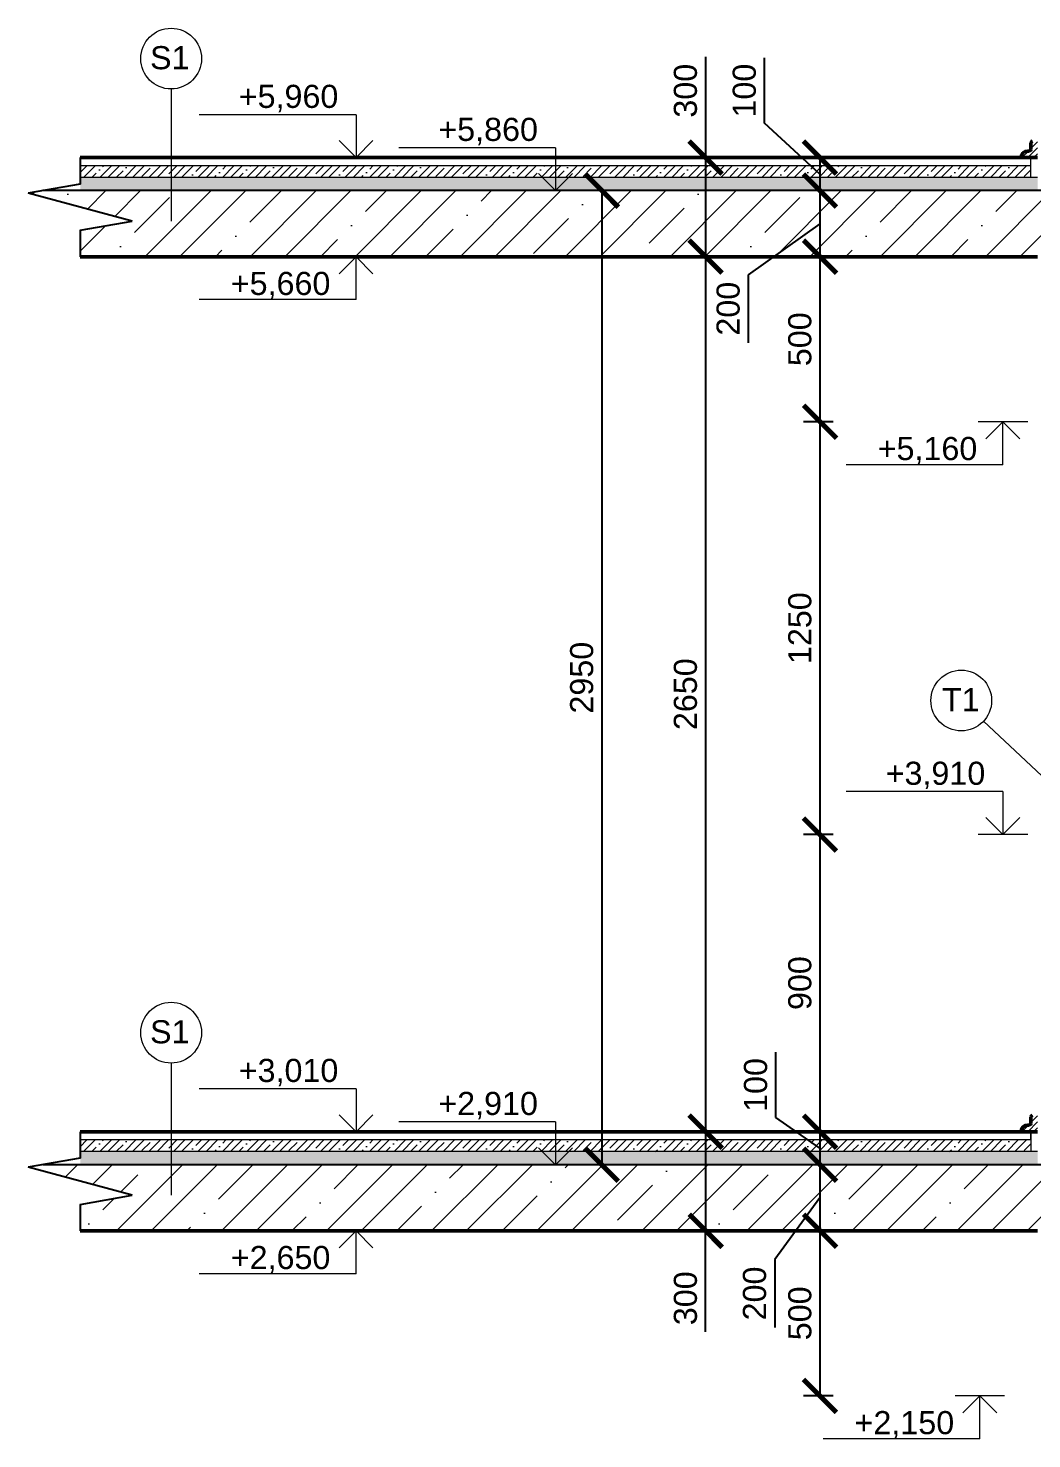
# Model space of a CAD drawing. Header units: millimetres. Extents: x 1894 to 17821, y 731 to 11881.
# Drawn here: x 1894 to 4934, y 1159 to 5431 of the extents above; entities that cross this region are included whole.
import ezdxf

# ---------------------------------------------------------------- set-up
doc = ezdxf.new("R2010")
doc.units = ezdxf.units.MM
for name, color, linetype, lineweight in [('00 kóty', 7, 'Continuous', 13), ('00 popis', 7, 'Continuous', 13), ('00 tenká plná', 7, 'Continuous', 13), ('00 zdivo', 7, 'Continuous', 50), ('00 šrafy', 7, 'Continuous', 13), ('01 tlustá plná', 7, 'Continuous', 25)]:
    doc.layers.add(name, color=color, linetype=linetype, lineweight=lineweight)
doc.styles.add('kota na stupne', font='arial.ttf', dxfattribs={"height": 70})
doc.dimstyles.new('moje koty osy', dxfattribs={"dimscale": 40, "dimtxt": 70, "dimasz": 2.5, "dimexe": 1.25, "dimexo": 0.0005, "dimtad": 1, "dimtxsty": 'kota na stupne', "dimblk": 'ARCHTICK', "dimcen": 2.5, "dimadec": 0, "dimazin": 0, "dimtfac": 1, "dimtmove": 0, "dimatfit": 3, "dimfxl": 1, "dimfxlon": 1, "dimarcsym": 0})
pattern_1 = [(45, (-6407.71, -311.32), (-159.099, 159.099), [150, -60, 0, -60]), (45, (-6302.71, -311.32), (-159.099, 159.099), []), (45, (-6197.71, -311.32), (-159.099, 159.099), [])]

# ---------------------------------------------------------------- blocks, each defined once
blk = doc.blocks.new('VYSKOVA KOTA')
at = {"layer": '00 popis'}
for p, q in [((61882.7, 803.1), (61882.7, 624.5)), ((61882.7, 803.1), (62535.4, 803.1)), ((61882.7, 624.5), (61812, 695.2)), ((61882.7, 624.5), (61953.4, 695.2))]:
    blk.add_line(p, q, dxfattribs=at)
blk = doc.blocks.new('_ArchTick')
at = {"color": 0, "linetype": 'ByBlock', "const_width": 0.15}
blk.add_lwpolyline([(-0.5, -0.5), (0.5, 0.5)], dxfattribs=at)
blk = doc.blocks.new('*D72')
at = {"layer": '00 kóty', "color": 0, "lineweight": -2, "transparency": 16777216}
for p, q in [((4124.1, 5142.8), (4124.1, 5340.6)), ((4292.3, 4988.8), (4124.1, 5142.8)), ((4292.3, 5038.8), (4242.3, 5038.8)), ((4292.3, 5038.8), (4292.3, 4938.8)), ((4292.3, 4938.8), (4242.3, 4938.8))]:
    blk.add_line(p, q, dxfattribs=at)
at = {"layer": 'Defpoints', "color": 0, "transparency": 16777216}
for p in [(4292.3, 5038.8), (4292.3, 4938.8), (4292.3, 4938.8)]:
    blk.add_point(p, dxfattribs=at)
at = {"layer": '00 kóty', "color": 0, "lineweight": -2, "transparency": 16777216, "xscale": 100, "yscale": 100, "zscale": 100}
for p, rotation in [((4292.3, 5038.8), 90), ((4292.3, 4938.8), 270)]:
    blk.add_blockref('_ArchTick', p, dxfattribs=dict(at, rotation=rotation))
at = {"layer": '00 kóty', "color": 0, "transparency": 16777216, "insert": (4063.3, 5241.7), "char_height": 70, "attachment_point": 5, "rotation": 90, "style": 'kota na stupne'}
blk.add_mtext('100', dxfattribs=at)
blk = doc.blocks.new('*D73')
at = {"layer": '00 kóty', "color": 0, "lineweight": -2, "transparency": 16777216}
for p, q in [((4292.3, 4938.8), (4242.3, 4938.8)), ((4292.3, 4938.8), (4292.3, 4738.8)), ((4292.3, 4838.8), (4075.2, 4684)), ((4292.3, 4738.8), (4242.3, 4738.8)), ((4075.2, 4684), (4075.2, 4478.4))]:
    blk.add_line(p, q, dxfattribs=at)
at = {"layer": 'Defpoints', "color": 0, "transparency": 16777216}
for p in [(4292.3, 4938.8), (4292.3, 4738.8), (4292.3, 4738.8)]:
    blk.add_point(p, dxfattribs=at)
at = {"layer": '00 kóty', "color": 0, "lineweight": -2, "transparency": 16777216, "xscale": 100, "yscale": 100, "zscale": 100}
for p, rotation in [((4292.3, 4938.8), 90), ((4292.3, 4738.8), 270)]:
    blk.add_blockref('_ArchTick', p, dxfattribs=dict(at, rotation=rotation))
at = {"layer": '00 kóty', "color": 0, "transparency": 16777216, "insert": (4014.4, 4581.2), "char_height": 70, "attachment_point": 5, "rotation": 90, "style": 'kota na stupne'}
blk.add_mtext('200', dxfattribs=at)
blk = doc.blocks.new('*D74')
at = {"layer": '00 kóty', "color": 0, "lineweight": -2, "transparency": 16777216}
for p, q in [((4292.3, 4738.8), (4242.3, 4738.8)), ((4292.3, 4738.8), (4292.3, 4238.8)), ((4332.3, 4238.8), (4242.3, 4238.8))]:
    blk.add_line(p, q, dxfattribs=at)
at = {"layer": 'Defpoints', "color": 0, "transparency": 16777216}
for p in [(4292.3, 4738.8), (4292.3, 4238.8), (4793.3, 4238.8)]:
    blk.add_point(p, dxfattribs=at)
at = {"layer": '00 kóty', "color": 0, "lineweight": -2, "transparency": 16777216, "xscale": 100, "yscale": 100, "zscale": 100}
for p, rotation in [((4292.3, 4738.8), 90), ((4292.3, 4238.8), 270)]:
    blk.add_blockref('_ArchTick', p, dxfattribs=dict(at, rotation=rotation))
at = {"layer": '00 kóty', "color": 0, "transparency": 16777216, "insert": (4231.5, 4488.8), "char_height": 70, "attachment_point": 5, "rotation": 90, "style": 'kota na stupne'}
blk.add_mtext('500', dxfattribs=at)
blk = doc.blocks.new('*D75')
at = {"layer": '00 kóty', "color": 0, "lineweight": -2, "transparency": 16777216}
for p, q in [((4332.3, 4238.8), (4242.3, 4238.8)), ((4292.3, 4238.8), (4292.3, 2988.8)), ((4332.3, 2988.8), (4242.3, 2988.8))]:
    blk.add_line(p, q, dxfattribs=at)
at = {"layer": 'Defpoints', "color": 0, "transparency": 16777216}
for p in [(4793.3, 4238.8), (4292.3, 2988.8), (4793.3, 2988.8)]:
    blk.add_point(p, dxfattribs=at)
at = {"layer": '00 kóty', "color": 0, "lineweight": -2, "transparency": 16777216, "xscale": 100, "yscale": 100, "zscale": 100}
for p, rotation in [((4292.3, 4238.8), 90), ((4292.3, 2988.8), 270)]:
    blk.add_blockref('_ArchTick', p, dxfattribs=dict(at, rotation=rotation))
at = {"layer": '00 kóty', "color": 0, "transparency": 16777216, "insert": (4231.5, 3613.8), "char_height": 70, "attachment_point": 5, "rotation": 90, "style": 'kota na stupne'}
blk.add_mtext('1250', dxfattribs=at)
blk = doc.blocks.new('*D76')
at = {"layer": '00 kóty', "color": 0, "lineweight": -2, "transparency": 16777216}
for p, q in [((4332.3, 2988.8), (4242.3, 2988.8)), ((4292.3, 2988.8), (4292.3, 2088.8)), ((4332.3, 2088.8), (4242.3, 2088.8))]:
    blk.add_line(p, q, dxfattribs=at)
at = {"layer": 'Defpoints', "color": 0, "transparency": 16777216}
for p in [(4793.3, 2988.8), (4292.3, 2088.8), (4793.3, 2088.8)]:
    blk.add_point(p, dxfattribs=at)
at = {"layer": '00 kóty', "color": 0, "lineweight": -2, "transparency": 16777216, "xscale": 100, "yscale": 100, "zscale": 100}
for p, rotation in [((4292.3, 2988.8), 90), ((4292.3, 2088.8), 270)]:
    blk.add_blockref('_ArchTick', p, dxfattribs=dict(at, rotation=rotation))
at = {"layer": '00 kóty', "color": 0, "transparency": 16777216, "insert": (4231.5, 2538.8), "char_height": 70, "attachment_point": 5, "rotation": 90, "style": 'kota na stupne'}
blk.add_mtext('900', dxfattribs=at)
blk = doc.blocks.new('*D77')
at = {"layer": '00 kóty', "color": 0, "lineweight": -2, "transparency": 16777216}
for p, q in [((4158.3, 2131.4), (4158.3, 2329.2)), ((4292.3, 2038.8), (4158.3, 2131.4)), ((4332.3, 2088.8), (4242.3, 2088.8)), ((4292.3, 2088.8), (4292.3, 1988.8)), ((4332.3, 1988.8), (4242.3, 1988.8))]:
    blk.add_line(p, q, dxfattribs=at)
at = {"layer": 'Defpoints', "color": 0, "transparency": 16777216}
for p in [(4793.3, 2088.8), (4292.3, 1988.8), (4793.3, 1988.8)]:
    blk.add_point(p, dxfattribs=at)
at = {"layer": '00 kóty', "color": 0, "lineweight": -2, "transparency": 16777216, "xscale": 100, "yscale": 100, "zscale": 100}
for p, rotation in [((4292.3, 2088.8), 90), ((4292.3, 1988.8), 270)]:
    blk.add_blockref('_ArchTick', p, dxfattribs=dict(at, rotation=rotation))
at = {"layer": '00 kóty', "color": 0, "transparency": 16777216, "insert": (4097.5, 2230.3), "char_height": 70, "attachment_point": 5, "rotation": 90, "style": 'kota na stupne'}
blk.add_mtext('100', dxfattribs=at)
blk = doc.blocks.new('*D78')
at = {"layer": '00 kóty', "color": 0, "lineweight": -2, "transparency": 16777216}
for p, q in [((4332.3, 1988.8), (4242.3, 1988.8)), ((4292.3, 1988.8), (4292.3, 1788.8)), ((4292.3, 1888.8), (4155, 1701.7)), ((4332.3, 1788.8), (4242.3, 1788.8)), ((4155, 1701.7), (4155, 1496))]:
    blk.add_line(p, q, dxfattribs=at)
at = {"layer": 'Defpoints', "color": 0, "transparency": 16777216}
for p in [(4793.3, 1988.8), (4292.3, 1788.8), (4793.3, 1788.8)]:
    blk.add_point(p, dxfattribs=at)
at = {"layer": '00 kóty', "color": 0, "lineweight": -2, "transparency": 16777216, "xscale": 100, "yscale": 100, "zscale": 100}
for p, rotation in [((4292.3, 1988.8), 90), ((4292.3, 1788.8), 270)]:
    blk.add_blockref('_ArchTick', p, dxfattribs=dict(at, rotation=rotation))
at = {"layer": '00 kóty', "color": 0, "transparency": 16777216, "insert": (4094.3, 1598.9), "char_height": 70, "attachment_point": 5, "rotation": 90, "style": 'kota na stupne'}
blk.add_mtext('200', dxfattribs=at)
blk = doc.blocks.new('*D79')
at = {"layer": '00 kóty', "color": 0, "lineweight": -2, "transparency": 16777216}
for p, q in [((4332.3, 1788.8), (4242.3, 1788.8)), ((4292.3, 1788.8), (4292.3, 1288.8)), ((4332.3, 1288.8), (4242.3, 1288.8))]:
    blk.add_line(p, q, dxfattribs=at)
at = {"layer": 'Defpoints', "color": 0, "transparency": 16777216}
for p in [(4793.3, 1788.8), (4292.3, 1288.8), (4793.3, 1288.8)]:
    blk.add_point(p, dxfattribs=at)
at = {"layer": '00 kóty', "color": 0, "lineweight": -2, "transparency": 16777216, "xscale": 100, "yscale": 100, "zscale": 100}
for p, rotation in [((4292.3, 1788.8), 90), ((4292.3, 1288.8), 270)]:
    blk.add_blockref('_ArchTick', p, dxfattribs=dict(at, rotation=rotation))
at = {"layer": '00 kóty', "color": 0, "transparency": 16777216, "insert": (4231.5, 1538.8), "char_height": 70, "attachment_point": 5, "rotation": 90, "style": 'kota na stupne'}
blk.add_mtext('500', dxfattribs=at)
blk = doc.blocks.new('*D80')
at = {"layer": '00 kóty', "color": 0, "lineweight": -2, "transparency": 16777216}
for p, q in [((3945.8, 5343.6), (3945.8, 5038.8)), ((3945.8, 5038.8), (3895.8, 5038.8)), ((3945.8, 5038.8), (3945.8, 4738.8)), ((3945.8, 4738.8), (3895.8, 4738.8))]:
    blk.add_line(p, q, dxfattribs=at)
at = {"layer": 'Defpoints', "color": 0, "transparency": 16777216}
for p in [(3945.8, 5038.8), (3945.8, 4738.8), (3945.8, 4738.8)]:
    blk.add_point(p, dxfattribs=at)
at = {"layer": '00 kóty', "color": 0, "lineweight": -2, "transparency": 16777216, "xscale": 100, "yscale": 100, "zscale": 100}
for p, rotation in [((3945.8, 5038.8), 90), ((3945.8, 4738.8), 270)]:
    blk.add_blockref('_ArchTick', p, dxfattribs=dict(at, rotation=rotation))
at = {"layer": '00 kóty', "color": 0, "transparency": 16777216, "insert": (3885, 5241.4), "char_height": 70, "attachment_point": 5, "rotation": 90, "style": 'kota na stupne'}
blk.add_mtext('300', dxfattribs=at)
blk = doc.blocks.new('*D81')
at = {"layer": '00 kóty', "color": 0, "lineweight": -2, "transparency": 16777216}
for p, q in [((3945.8, 4738.8), (3895.8, 4738.8)), ((3945.8, 4738.8), (3945.8, 2088.8)), ((3985.8, 2088.8), (3895.8, 2088.8))]:
    blk.add_line(p, q, dxfattribs=at)
at = {"layer": 'Defpoints', "color": 0, "transparency": 16777216}
for p in [(3945.8, 4738.8), (3945.8, 2088.8), (4793.3, 2088.8)]:
    blk.add_point(p, dxfattribs=at)
at = {"layer": '00 kóty', "color": 0, "lineweight": -2, "transparency": 16777216, "xscale": 100, "yscale": 100, "zscale": 100}
for p, rotation in [((3945.8, 4738.8), 90), ((3945.8, 2088.8), 270)]:
    blk.add_blockref('_ArchTick', p, dxfattribs=dict(at, rotation=rotation))
at = {"layer": '00 kóty', "color": 0, "transparency": 16777216, "insert": (3885, 3413.8), "char_height": 70, "attachment_point": 5, "rotation": 90, "style": 'kota na stupne'}
blk.add_mtext('2650', dxfattribs=at)
blk = doc.blocks.new('*D82')
at = {"layer": '00 kóty', "color": 0, "lineweight": -2, "transparency": 16777216}
for p, q in [((3985.8, 2088.8), (3895.8, 2088.8)), ((3945.8, 2088.8), (3945.8, 1788.8)), ((3985.8, 1788.8), (3895.8, 1788.8)), ((3945.8, 1482.3), (3945.8, 1788.8))]:
    blk.add_line(p, q, dxfattribs=at)
at = {"layer": 'Defpoints', "color": 0, "transparency": 16777216}
for p in [(4793.3, 2088.8), (3945.8, 1788.8), (4793.3, 1788.8)]:
    blk.add_point(p, dxfattribs=at)
at = {"layer": '00 kóty', "color": 0, "lineweight": -2, "transparency": 16777216, "xscale": 100, "yscale": 100, "zscale": 100}
for p, rotation in [((3945.8, 2088.8), 90), ((3945.8, 1788.8), 270)]:
    blk.add_blockref('_ArchTick', p, dxfattribs=dict(at, rotation=rotation))
at = {"layer": '00 kóty', "color": 0, "transparency": 16777216, "insert": (3885, 1584.4), "char_height": 70, "attachment_point": 5, "rotation": 90, "style": 'kota na stupne'}
blk.add_mtext('300', dxfattribs=at)
blk = doc.blocks.new('*D83')
at = {"layer": '00 kóty', "color": 0, "lineweight": -2, "transparency": 16777216}
for p, q in [((3631.4, 4938.8), (3581.4, 4938.8)), ((3631.4, 4938.8), (3631.4, 1988.8)), ((3631.4, 1988.8), (3581.4, 1988.8))]:
    blk.add_line(p, q, dxfattribs=at)
at = {"layer": 'Defpoints', "color": 0, "transparency": 16777216}
for p in [(3631.4, 4938.8), (3631.4, 1988.8), (3631.4, 1988.8)]:
    blk.add_point(p, dxfattribs=at)
at = {"layer": '00 kóty', "color": 0, "lineweight": -2, "transparency": 16777216, "xscale": 100, "yscale": 100, "zscale": 100}
for p, rotation in [((3631.4, 4938.8), 90), ((3631.4, 1988.8), 270)]:
    blk.add_blockref('_ArchTick', p, dxfattribs=dict(at, rotation=rotation))
at = {"layer": '00 kóty', "color": 0, "transparency": 16777216, "insert": (3570.7, 3463.8), "char_height": 70, "attachment_point": 5, "rotation": 90, "style": 'kota na stupne'}
blk.add_mtext('2950', dxfattribs=at)

msp = doc.modelspace()

# ---------------------------------------------------------------- hatches: boundary and pattern name
at = {"layer": '00 šrafy'}
h = msp.add_hatch(dxfattribs=at)
h.set_pattern_fill('ANSI31', color=256, scale=4)
h.set_pattern_definition([(45, (-6307.712, -371.321), (-8.980256, 8.980256), [])])
h.paths.add_polyline_path([(4931.382, 5063.769), (4931.382, 5083.769, -0.41421356), (4936.382, 5088.769), (4951.382, 5088.769), (4951.382, 5038.769), (4901.382, 5038.769, -0.41421356), (4921.382, 5058.769), (4926.382, 5058.769, 0.41421356)])
h = msp.add_hatch(dxfattribs=at)
h.set_pattern_fill('BETON_ZB', color=256, scale=7, pattern_type=2)
h.set_pattern_definition([(45, (-6307.71, -371.32), (-37.1231, 37.1231), [35, -14, 0, -14]), (45, (-6283.21, -371.32), (-37.1231, 37.1231), []), (45, (-6258.71, -371.32), (-37.1231, 37.1231), [])])
h.paths.add_polyline_path([(4931.382, 5013.769), (4931.382, 4978.769), (2051.382, 4978.769), (2051.382, 5013.769)])
h = msp.add_hatch(dxfattribs=at)
h.set_pattern_fill('HONEY', color=256, scale=5)
h.set_pattern_definition([(0, (-6407.712, -311.321), (23.8125, 13.748153), [15.875, -31.75]), (120, (-6407.712, -311.321), (-23.8125, 13.748153), [15.875, -31.75]), (60, (-6407.712, -311.321), (5e-08, 27.496307), [-31.75, 15.875])])
h.paths.add_polyline_path([(2051.382, 4938.769), (2051.382, 4978.769), (4951.382, 4978.769), (4951.382, 4938.769)])
h = msp.add_hatch(dxfattribs=at)
h.set_pattern_fill('BETON_ZB', color=256, scale=30, pattern_type=2)
h.set_pattern_definition(pattern_1)
h.paths.add_polyline_path([(4951.382, 4738.769), (5351.382, 4738.769), (5351.382, 4938.769), (1937.957, 4938.769), (1893.813, 4930.986), (2208.952, 4846.553), (2051.382, 4818.769), (2051.382, 4738.769)])
h = msp.add_hatch(dxfattribs=at)
h.set_pattern_fill('ANSI31', color=256, scale=4)
h.set_pattern_definition([(45, (-6307.712, -3321.321), (-8.980256, 8.980256), [])])
h.paths.add_polyline_path([(4931.382, 2113.769), (4931.382, 2133.769, -0.41421356), (4936.382, 2138.769), (4951.382, 2138.769), (4951.382, 2088.769), (4901.382, 2088.769, -0.41421356), (4921.382, 2108.769), (4926.382, 2108.769, 0.41421356)])
h = msp.add_hatch(dxfattribs=at)
h.set_pattern_fill('BETON_ZB', color=256, scale=7, pattern_type=2)
h.set_pattern_definition([(45, (-6307.71, -3321.32), (-37.1231, 37.1231), [35, -14, 0, -14]), (45, (-6283.21, -3321.32), (-37.1231, 37.1231), []), (45, (-6258.71, -3321.32), (-37.1231, 37.1231), [])])
h.paths.add_polyline_path([(4931.382, 2063.769), (4931.382, 2028.769), (2051.382, 2028.769), (2051.382, 2063.769)])
h = msp.add_hatch(dxfattribs=at)
h.set_pattern_fill('HONEY', color=256, scale=5)
h.set_pattern_definition([(0, (-6307.712, -3321.321), (23.8125, 13.748153), [15.875, -31.75]), (120, (-6307.712, -3321.321), (-23.8125, 13.748153), [15.875, -31.75]), (60, (-6307.712, -3321.321), (5e-08, 27.496307), [-31.75, 15.875])])
h.paths.add_polyline_path([(2051.382, 1988.769), (2051.382, 2028.769), (4951.382, 2028.769), (4951.382, 1988.769)])
h = msp.add_hatch(dxfattribs=at)
h.set_pattern_fill('BETON_ZB', color=256, scale=30, pattern_type=2)
h.set_pattern_definition(pattern_1)
h.paths.add_polyline_path([(1937.957, 1988.769), (1893.813, 1980.986), (2208.952, 1896.553), (2051.382, 1868.769), (2051.382, 1788.769), (4951.382, 1788.769), (5351.382, 1788.769), (5351.382, 1988.769)])

# ---------------------------------------------------------------- linework, layer by layer
at = {"layer": '00 popis'}
for p, q in [((2326.722, 5246.714), (2326.722, 4846.553)), ((4921.382, 4238.769), (4771.382, 4238.769)), ((5111.382, 3028.769), (4787.403, 3331.71)), ((4921.382, 2988.769), (4771.382, 2988.769)), ((2326.722, 2296.714), (2326.722, 1896.553)), ((4851.382, 1288.769), (4701.382, 1288.769))]:
    msp.add_line(p, q, dxfattribs=at)
for centre in [(2326.722, 5338.725), (4720.196, 3394.552), (2326.722, 2388.725)]:
    msp.add_circle(centre, 92.011, dxfattribs=at)
at = {"layer": '00 tenká plná'}
for p, q in [((4931.382, 5013.769), (2051.382, 5013.769)), ((4931.382, 4978.769), (4931.382, 5038.769)), ((4951.382, 4978.769), (2051.382, 4978.769)), ((4931.382, 2063.769), (2051.382, 2063.769)), ((4931.382, 2063.769), (4931.382, 2088.769)), ((4931.382, 2088.769), (4931.382, 2028.769)), ((4951.382, 2028.769), (2051.382, 2028.769))]:
    msp.add_line(p, q, dxfattribs=at)
at = {"layer": '00 zdivo'}
for p, q in [((4931.382, 5083.769), (4931.382, 5063.769)), ((4926.382, 5058.769), (4921.382, 5058.769)), ((2051.382, 5038.769), (4951.382, 5038.769)), ((4951.382, 4738.769), (2051.382, 4738.769)), ((4926.382, 2108.769), (4921.382, 2108.769)), ((4931.382, 2133.769), (4931.382, 2113.769)), ((2051.382, 2088.769), (4951.382, 2088.769)), ((2051.382, 2088.769), (4951.382, 2088.769)), ((4951.382, 1788.769), (2051.382, 1788.769))]:
    msp.add_line(p, q, dxfattribs=at)
for centre, radius, start, end in [((4936.382, 5083.769), 5, 90, 180), ((4921.382, 5038.769), 20, 90, 180), ((4926.382, 5063.769), 5, 270, 0), ((4936.382, 2133.769), 5, 90, 180), ((4921.382, 2088.769), 20, 90, 180), ((4926.382, 2113.769), 5, 270, 0)]:
    msp.add_arc(centre, radius, start, end, dxfattribs=at)
at = {"layer": '01 tlustá plná'}
for p, q in [((2051.382, 5038.769), (2051.382, 4958.769)), ((4901.382, 5038.769), (4901.382, 5038.769)), ((2051.382, 4958.769), (1893.813, 4930.986)), ((2208.952, 4846.553), (1893.813, 4930.986)), ((5351.382, 4938.769), (1937.957, 4938.769)), ((2051.382, 4818.769), (2208.952, 4846.553)), ((2051.382, 4818.769), (2051.382, 4738.769)), ((4931.382, 2133.769), (4931.382, 2113.769)), ((2051.382, 2088.769), (2051.382, 2008.769)), ((2051.382, 2008.769), (1893.813, 1980.986)), ((2208.952, 1896.553), (1893.813, 1980.986)), ((5351.382, 1988.769), (1937.957, 1988.769)), ((2051.382, 1868.769), (2208.952, 1896.553)), ((2051.382, 1868.769), (2051.382, 1788.769))]:
    msp.add_line(p, q, dxfattribs=at)

# ---------------------------------------------------------------- block references
at = {"layer": '00 popis', "xscale": -0.7276314062344615, "yscale": 0.7276314062344615, "zscale": 0.7276314062344615}
for p in [(47914.584, 4584.389), (48519.19, 4484.389), (49874.19, 2534.389), (47914.584, 1634.389), (48519.19, 1534.389)]:
    msp.add_blockref('VYSKOVA KOTA', p, dxfattribs=at)
at = {"layer": '00 popis', "xscale": 0.7276314062344615, "yscale": 0.7276314062344615, "zscale": 0.7276314062344615, "rotation": 180}
for p in [(47914.584, 5193.15), (49874.19, 4693.15), (47914.584, 2243.15), (49804.19, 1743.15)]:
    msp.add_blockref('VYSKOVA KOTA', p, dxfattribs=at)

# ---------------------------------------------------------------- texts
at = {"layer": '00 popis', "linetype": 'Continuous', "lineweight": 30, "style": 'kota na stupne'}
for s, p in [('+5,960', (2531.537, 5189.358)), ('+5,860', (3136.143, 5089.358)), ('+5,660', (2507.4, 4622.801)), ('+5,160', (4467.005, 4122.801)), ('+3,910', (4491.142, 3139.358)), ('+3,010', (2531.537, 2239.358)), ('+2,910', (3136.143, 2139.358)), ('+2,650', (2507.4, 1672.801)), ('+2,150', (4397.005, 1172.801))]:
    msp.add_text(s, height=70, dxfattribs=at).set_placement(p)
at = {"layer": '00 popis', "char_height": 70, "attachment_point": 3, "style": 'kota na stupne'}
for s, insert in [('S1', (2382.503, 5376.482)), ('T1', (4775.978, 3432.309)), ('S1', (2382.503, 2426.482))]:
    msp.add_mtext_dynamic_manual_height_columns(s, width=484.40729, gutter_width=350, heights=[0], dxfattribs=dict(at, insert=insert))

# ---------------------------------------------------------------- dimensions: what is measured, and where the dimension line sits
at = {"layer": '00 kóty'}
for base, p1, p2, picture, middle in [((3945.759, 4738.769), (3945.759, 5038.769), (3945.759, 4738.769), '*D80', (4006.523, 5241.441)), ((4292.252, 4938.769), (4292.252, 5038.769), (4292.252, 4938.769), '*D72', (4124.068, 5167.797)), ((4292.252, 4738.769), (4292.252, 4938.769), (4292.252, 4738.769), '*D73', (4075.155, 4659.004)), ((4292.252, 1988.769), (4793.262, 2088.769), (4793.262, 1988.769), '*D77', (4158.272, 2156.396)), ((3945.759, 1788.769), (4793.262, 2088.769), (4793.262, 1788.769), '*D82', (4006.523, 1584.44)), ((4292.252, 1788.769), (4793.262, 1988.769), (4793.262, 1788.769), '*D78', (4155.033, 1676.663))]:
    dim = msp.add_linear_dim(base=base, p1=p1, p2=p2, angle=270, dimstyle='moje koty osy', override={"dimtmove": 1}, dxfattribs=at)
    dim.commit()
    dim.dimension.update_dxf_attribs({"geometry": picture, "text_midpoint": middle, "dimtype": 160})
dim = msp.add_linear_dim(base=(3631.405, 1988.769), p1=(3631.405, 4938.769), p2=(3631.405, 1988.769), angle=90, dimstyle='moje koty osy', dxfattribs=at)
dim.commit()
dim.dimension.update_dxf_attribs({"geometry": '*D83', "text_midpoint": (3570.665, 3463.769)})
for base, p1, p2, picture, middle in [((3945.759, 2088.769), (3945.759, 4738.769), (4793.262, 2088.769), '*D81', (3885.019, 3413.769)), ((4292.252, 4238.769), (4292.252, 4738.769), (4793.262, 4238.769), '*D74', (4231.512, 4488.769)), ((4292.252, 2988.769), (4793.262, 4238.769), (4793.262, 2988.769), '*D75', (4231.512, 3613.769)), ((4292.252, 2088.769), (4793.262, 2988.769), (4793.262, 2088.769), '*D76', (4231.512, 2538.769)), ((4292.252, 1288.769), (4793.262, 1788.769), (4793.262, 1288.769), '*D79', (4231.512, 1538.769))]:
    dim = msp.add_linear_dim(base=base, p1=p1, p2=p2, angle=270, dimstyle='moje koty osy', override={"dimtmove": 1}, dxfattribs=at)
    dim.commit()
    dim.dimension.update_dxf_attribs({"geometry": picture, "text_midpoint": middle})

doc.saveas('drawing.dxf')
